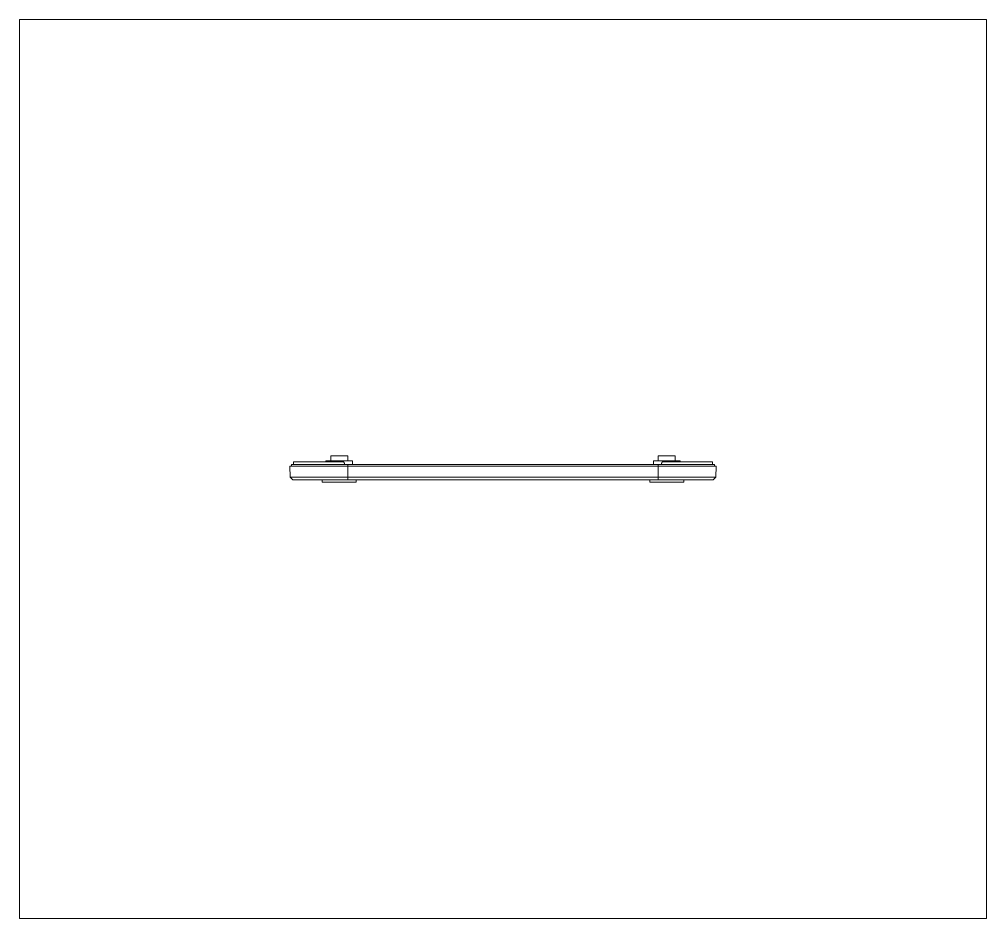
# Model space of a CAD drawing. Header units: millimetres. Extents: x -1304 to 1304, y -904 to 904.
# Drawn here: x -1015.6 to -732.1, y 102.5 to 366.2 of the extents above; entities that cross this region are included whole.
import ezdxf

# ---------------------------------------------------------------- set-up
doc = ezdxf.new("R2010")
doc.units = ezdxf.units.MM
doc.header["$MEASUREMENT"] = 0
doc.layers.add('layer 1', color=7, linetype='Continuous')

msp = doc.modelspace()

# ---------------------------------------------------------------- linework, layer by layer
at = {"layer": 'layer 1', "color": 8, "lineweight": 18}
for points in [[(-1015.6135, 102.5152), (-1015.6135, 102.5152), (-1015.6135, 366.1818), (-1015.6135, 366.1818)], [(-732.1135, 366.1818), (-732.1135, 366.1818), (-1015.6135, 366.1818), (-1015.6135, 366.1818)], [(-732.1135, 366.1818), (-732.1135, 366.1818), (-732.1135, 102.5152), (-732.1135, 102.5152)], [(-1015.6135, 102.5152), (-1015.6135, 102.5152), (-732.1135, 102.5152), (-732.1135, 102.5152)]]:
    msp.add_open_spline(points, degree=3, dxfattribs=at)
at = {"layer": 'layer 1', "color": 155, "lineweight": 18}
for points in [[(-924.3635, 238.1985), (-924.3635, 238.1985), (-919.3635, 238.1985), (-919.3635, 238.1985)], [(-924.3635, 238.1985), (-924.3635, 238.1985), (-924.3635, 236.6985), (-924.3635, 236.6985)], [(-919.3635, 238.1985), (-919.3635, 238.1985), (-919.3635, 236.6985), (-919.3635, 236.6985)], [(-828.3635, 238.1985), (-828.3635, 238.1985), (-823.3635, 238.1985), (-823.3635, 238.1985)], [(-828.3635, 238.1985), (-828.3635, 238.1985), (-828.3635, 236.6985), (-828.3635, 236.6985)], [(-823.3635, 238.1985), (-823.3635, 238.1985), (-823.3635, 236.6985), (-823.3635, 236.6985)], [(-935.8635, 235.1985), (-935.8635, 235.1985), (-935.8635, 235.6985), (-935.8635, 235.6985)], [(-935.2635, 236.4985), (-935.2635, 236.4985), (-920.8635, 236.4985), (-920.8635, 236.4985)], [(-935.2635, 235.6985), (-935.2635, 235.6985), (-935.2635, 236.4985), (-935.2635, 236.4985)], [(-925.7635, 236.6985), (-925.7635, 236.6985), (-917.9635, 236.6985), (-917.9635, 236.6985)], [(-925.7635, 236.6985), (-925.7635, 236.6985), (-925.7635, 236.4984), (-925.7635, 236.4984)], [(-920.3635, 235.6985), (-920.3635, 235.6985), (-920.3635, 235.9985), (-920.3635, 235.9985)], [(-828.3635, 235.6985), (-828.3635, 235.6985), (-919.3635, 235.6985), (-919.3635, 235.6985)], [(-917.9635, 236.6985), (-917.9635, 236.6985), (-917.9635, 235.6985), (-917.9635, 235.6985)], [(-829.7635, 236.6985), (-829.7635, 236.6985), (-821.9635, 236.6985), (-821.9635, 236.6985)], [(-829.7635, 236.6985), (-829.7635, 236.6985), (-829.7635, 235.6985), (-829.7635, 235.6985)], [(-827.3635, 235.6985), (-827.3635, 235.6985), (-827.3635, 235.9985), (-827.3635, 235.9985)], [(-826.8635, 236.4985), (-826.8635, 236.4985), (-812.4635, 236.4985), (-812.4635, 236.4985)], [(-821.9635, 236.6985), (-821.9635, 236.6985), (-821.9635, 236.4984), (-821.9635, 236.4984)], [(-812.4635, 235.6985), (-812.4635, 235.6985), (-812.4635, 236.4985), (-812.4635, 236.4985)], [(-811.8635, 235.1985), (-811.8635, 235.1985), (-811.8635, 235.6985), (-811.8635, 235.6985)], [(-936.3635, 235.1985), (-936.3635, 235.1985), (-919.3635, 235.1985), (-919.3635, 235.1985)], [(-936.3635, 235.1985), (-936.3635, 235.1985), (-936.2517, 231.998), (-936.2517, 231.998)], [(-919.3635, 235.1985), (-919.3635, 235.1985), (-828.3635, 235.1985), (-828.3635, 235.1985)], [(-828.3635, 235.1985), (-828.3635, 235.1985), (-811.3635, 235.1985), (-811.3635, 235.1985)], [(-811.3635, 235.1985), (-811.3635, 235.1985), (-811.4752, 231.998), (-811.4752, 231.998)], [(-935.4238, 231.1985), (-935.4238, 231.1985), (-936.2517, 231.998), (-936.2517, 231.998)], [(-919.3635, 231.998), (-919.3635, 231.998), (-936.2517, 231.998), (-936.2517, 231.998)], [(-919.3635, 231.1985), (-919.3635, 231.1985), (-935.4238, 231.1985), (-935.4238, 231.1985)], [(-926.8635, 230.4985), (-926.8635, 230.4985), (-926.8635, 231.1985), (-926.8635, 231.1985)], [(-916.8635, 230.4985), (-916.8635, 230.4985), (-926.8635, 230.4985), (-926.8635, 230.4985)], [(-828.3635, 231.998), (-828.3635, 231.998), (-919.3635, 231.998), (-919.3635, 231.998)], [(-828.3635, 231.1985), (-828.3635, 231.1985), (-919.3635, 231.1985), (-919.3635, 231.1985)], [(-916.8635, 230.4985), (-916.8635, 230.4985), (-916.8635, 231.1985), (-916.8635, 231.1985)], [(-830.8635, 230.4985), (-830.8635, 230.4985), (-830.8635, 231.1985), (-830.8635, 231.1985)], [(-820.8635, 230.4985), (-820.8635, 230.4985), (-830.8635, 230.4985), (-830.8635, 230.4985)], [(-811.4752, 231.998), (-811.4752, 231.998), (-828.3635, 231.998), (-828.3635, 231.998)], [(-812.3031, 231.1985), (-812.3031, 231.1985), (-828.3635, 231.1985), (-828.3635, 231.1985)], [(-820.8635, 230.4985), (-820.8635, 230.4985), (-820.8635, 231.1985), (-820.8635, 231.1985)], [(-812.3031, 231.1985), (-812.3031, 231.1985), (-811.4752, 231.998), (-811.4752, 231.998)]]:
    msp.add_open_spline(points, degree=3, dxfattribs=at)
for points, knots in [([(-935.8635, 235.6985), (-935.8635, 235.6985), (-935.7571, 235.6985), (-935.5464, 235.6985), (-935.3357, 235.6985), (-935.0207, 235.6985), (-934.6075, 235.6985), (-934.1942, 235.6985), (-933.6827, 235.6985), (-933.0827, 235.6985), (-932.4827, 235.6985), (-931.7943, 235.6985), (-931.0307, 235.6985), (-930.2671, 235.6985), (-929.4283, 235.6985), (-928.5304, 235.6985), (-927.6325, 235.6985), (-926.6754, 235.6985), (-925.6777, 235.6985), (-924.68, 235.6985), (-923.6416, 235.6985), (-922.5824, 235.6985), (-921.5233, 235.6985), (-920.4434, 235.6985), (-919.3635, 235.6985)], [0, 0, 0, 0, 0.125, 0.125, 0.125, 0.25, 0.25, 0.25, 0.375, 0.375, 0.375, 0.5, 0.5, 0.5, 0.625, 0.625, 0.625, 0.75, 0.75, 0.75, 0.875, 0.875, 0.875, 1, 1, 1, 1]), ([(-920.3635, 235.9985), (-920.3635, 236.0247), (-920.3655, 236.0506), (-920.3696, 236.0763), (-920.3736, 236.1021), (-920.3798, 236.1278), (-920.3879, 236.1528), (-920.396, 236.1777), (-920.406, 236.202), (-920.4178, 236.2252), (-920.4296, 236.2484), (-920.4431, 236.2705), (-920.4585, 236.2917), (-920.4738, 236.3129), (-920.491, 236.3331), (-920.5097, 236.3518), (-920.5284, 236.3706), (-920.5486, 236.3878), (-920.5698, 236.4032), (-920.591, 236.4186), (-920.6132, 236.4321), (-920.6364, 236.444), (-920.6596, 236.4558), (-920.6839, 236.4659), (-920.7088, 236.474), (-920.7338, 236.4821), (-920.7595, 236.4883), (-920.7854, 236.4924), (-920.8112, 236.4965), (-920.8372, 236.4985), (-920.8635, 236.4985)], [0, 0, 0, 0, 0.1, 0.1, 0.1, 0.2, 0.2, 0.2, 0.3, 0.3, 0.3, 0.4, 0.4, 0.4, 0.5, 0.5, 0.5, 0.6, 0.6, 0.6, 0.7, 0.7, 0.7, 0.8, 0.8, 0.8, 0.9, 0.9, 0.9, 1, 1, 1, 1]), ([(-828.3635, 235.6985), (-827.2835, 235.6985), (-826.2036, 235.6985), (-825.1445, 235.6985), (-824.0853, 235.6985), (-823.0469, 235.6985), (-822.0492, 235.6985), (-821.0515, 235.6985), (-820.0945, 235.6985), (-819.1965, 235.6985), (-818.2986, 235.6985), (-817.4598, 235.6985), (-816.6962, 235.6985), (-815.9326, 235.6985), (-815.2442, 235.6985), (-814.6442, 235.6985), (-814.0442, 235.6985), (-813.5327, 235.6985), (-813.1194, 235.6985), (-812.7062, 235.6985), (-812.3912, 235.6985), (-812.1805, 235.6985), (-811.97, 235.6985), (-811.8637, 235.6985), (-811.8635, 235.6985)], [0, 0, 0, 0, 0.125, 0.125, 0.125, 0.25, 0.25, 0.25, 0.375, 0.375, 0.375, 0.5, 0.5, 0.5, 0.625, 0.625, 0.625, 0.75, 0.75, 0.75, 0.875, 0.875, 0.875, 1, 1, 1, 1]), ([(-826.8635, 236.4985), (-826.8897, 236.4985), (-826.9157, 236.4965), (-826.9415, 236.4924), (-826.9674, 236.4883), (-826.9931, 236.4821), (-827.0181, 236.474), (-827.0431, 236.4659), (-827.0673, 236.4558), (-827.0905, 236.444), (-827.1137, 236.4321), (-827.1359, 236.4186), (-827.1571, 236.4032), (-827.1783, 236.3878), (-827.1985, 236.3706), (-827.2172, 236.3518), (-827.2359, 236.3331), (-827.2531, 236.3129), (-827.2684, 236.2917), (-827.2838, 236.2705), (-827.2973, 236.2484), (-827.3091, 236.2252), (-827.3209, 236.202), (-827.331, 236.1777), (-827.3391, 236.1528), (-827.3471, 236.1278), (-827.3533, 236.1021), (-827.3574, 236.0763), (-827.3614, 236.0506), (-827.3635, 236.0247), (-827.3635, 235.9985)], [0, 0, 0, 0, 0.1, 0.1, 0.1, 0.2, 0.2, 0.2, 0.3, 0.3, 0.3, 0.4, 0.4, 0.4, 0.5, 0.5, 0.5, 0.6, 0.6, 0.6, 0.7, 0.7, 0.7, 0.8, 0.8, 0.8, 0.9, 0.9, 0.9, 1, 1, 1, 1])]:
    msp.add_open_spline(points, degree=3, knots=knots, dxfattribs=at)
at = {"layer": 'layer 1', "color": 155, "lineweight": 13}
for points in [[(-919.3635, 235.1985), (-919.3635, 235.1985), (-919.3635, 235.6985), (-919.3635, 235.6985)], [(-828.3635, 235.1985), (-828.3635, 235.1985), (-828.3635, 235.6985), (-828.3635, 235.6985)], [(-919.3635, 235.1985), (-919.3635, 235.1985), (-919.3635, 231.998), (-919.3635, 231.998)], [(-828.3635, 235.1985), (-828.3635, 235.1985), (-828.3635, 231.998), (-828.3635, 231.998)], [(-919.3635, 231.1985), (-919.3635, 231.1985), (-919.3635, 231.998), (-919.3635, 231.998)], [(-828.3635, 231.1985), (-828.3635, 231.1985), (-828.3635, 231.998), (-828.3635, 231.998)]]:
    msp.add_open_spline(points, degree=3, dxfattribs=at)

doc.saveas('drawing.dxf')
